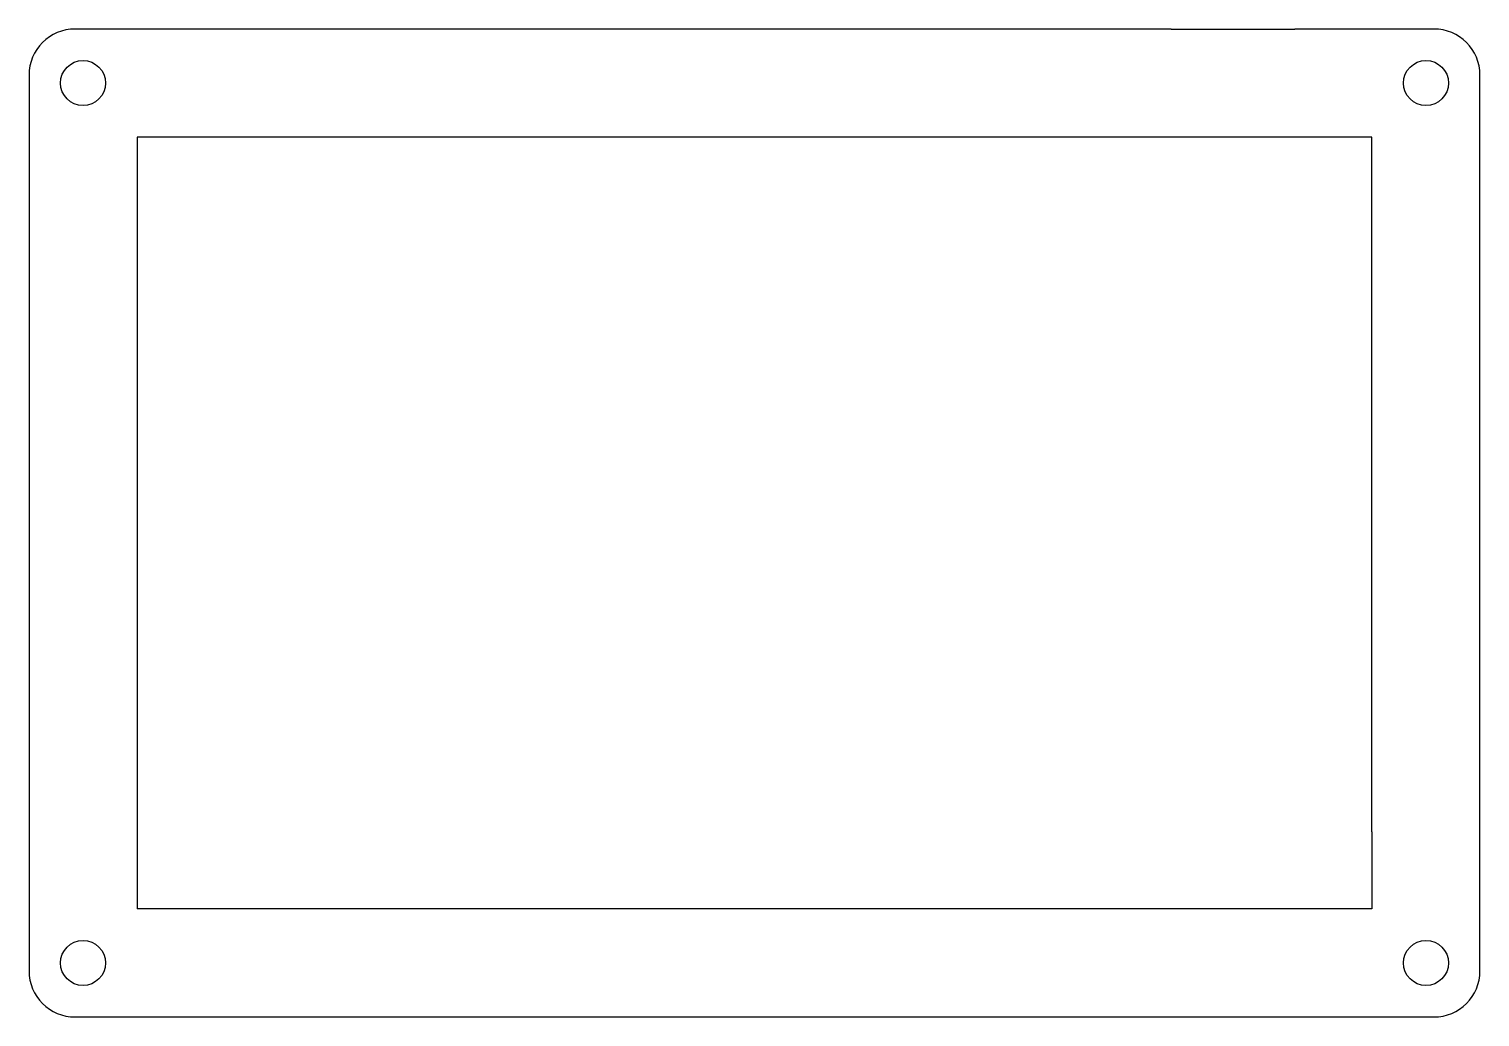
# Model space of a CAD drawing. Extents: x 3 to 97, y 3 to 67.
import ezdxf

# ---------------------------------------------------------------- set-up
doc = ezdxf.new("R2010")
doc.units = 0
doc.header["$MEASUREMENT"] = 0

msp = doc.modelspace()

# ---------------------------------------------------------------- linework, layer by layer
at = {"linetype": 'Continuous'}
for p, q in [((77, 67), (6, 67)), ((77, 67), (85, 67)), ((94, 67), (85, 67)), ((3, 64), (3, 6)), ((97, 6), (97, 64)), ((10, 60), (10, 10)), ((77, 60), (10, 60)), ((85, 60), (77, 60)), ((90, 60), (85, 60)), ((90, 15), (90, 60)), ((90, 15), (90, 10)), ((90, 10), (10, 10)), ((6, 3), (94, 3))]:
    msp.add_line(p, q, dxfattribs=at)
for centre in [(6.5, 63.5), (93.5, 63.5), (6.5, 6.5), (93.5, 6.5)]:
    msp.add_circle(centre, 1.46, dxfattribs=at)
for centre, start, end in [((6, 64), 90, 180), ((94, 64), 0, 90), ((6, 6), 180, 270), ((94, 6), 270, 0)]:
    msp.add_arc(centre, 3, start, end, dxfattribs=at)

doc.saveas('drawing.dxf')
